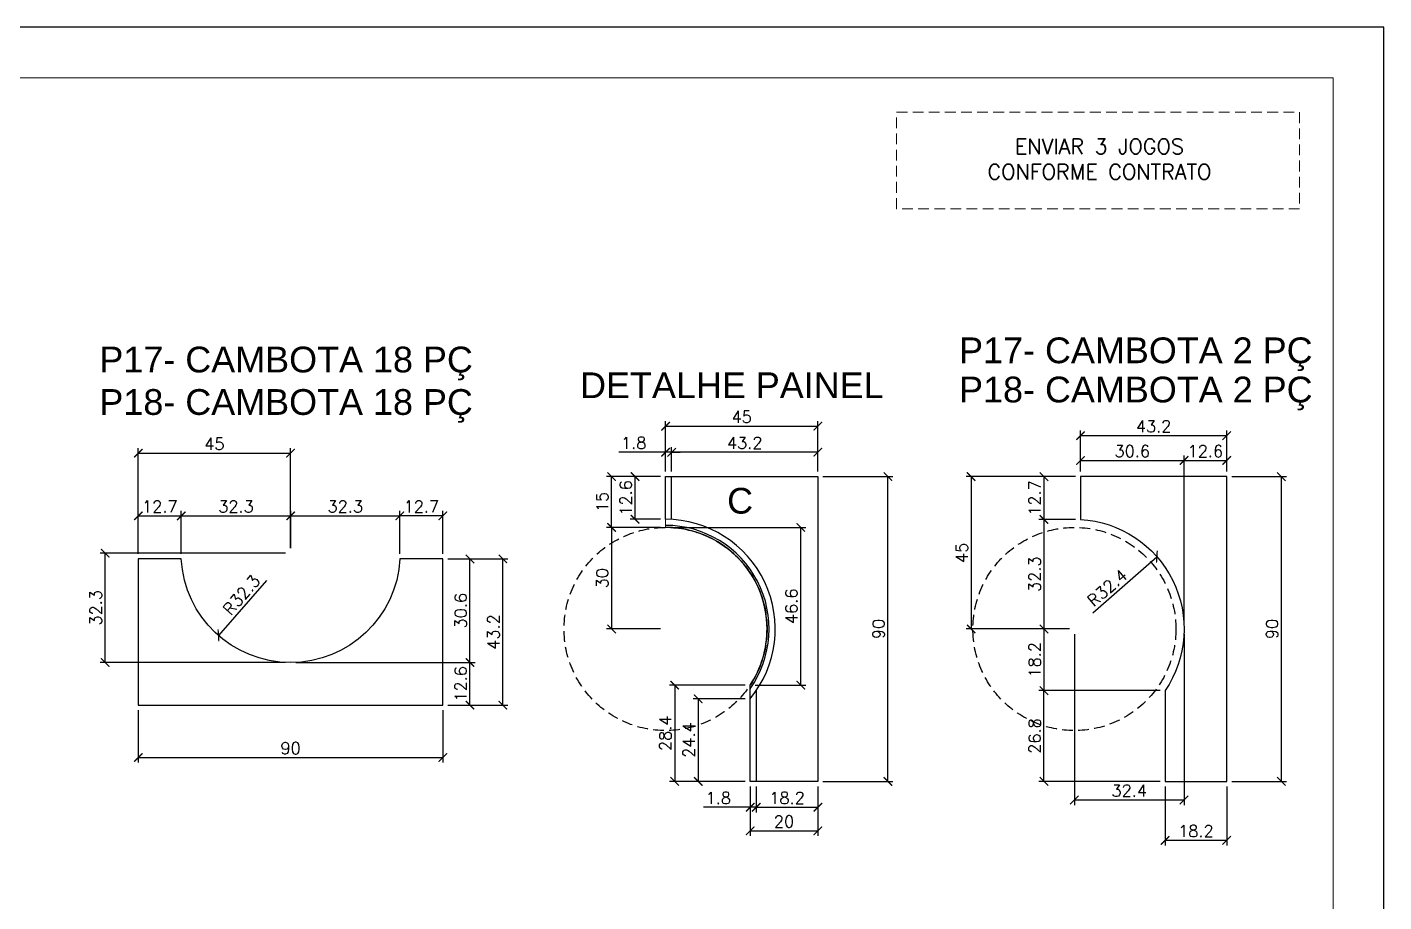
# Model space of a CAD drawing. Extents: x -23436 to 4767, y -4131 to 9755.
# Drawn here: x -16823 to -16021, y -1134 to -618 of the extents above; entities that cross this region are included whole.
import ezdxf
from ezdxf.enums import TextEntityAlignment as Align

# ---------------------------------------------------------------- set-up
doc = ezdxf.new("R2010")
doc.units = 0
doc.header["$PDMODE"] = 2
doc.header["$PDSIZE"] = 10
doc.linetypes.add('DASHED2', pattern=[9.525, 6.35, -3.175])
doc.linetypes.add('HIDDEN', pattern=[9.525, 6.35, -3.175])
doc.layers.get('0').update_dxf_attribs({"lineweight": 13})
doc.layers.get('Defpoints').update_dxf_attribs({"lineweight": 13})
for name, color, linetype in [('CHAPA', 1, 'Continuous'), ('MB Logo', 254, 'Continuous'), ('Painéis', 30, 'Continuous'), ('TEXTO_GERAL', 7, 'Continuous')]:
    doc.layers.add(name, color=color, linetype=linetype)
doc.layers.add('cotas', color=4, linetype='Continuous', lineweight=13)
doc.layers.add('FOLHA MB', color=7, linetype='Continuous', lineweight=13)
doc.layers.add('Laje_Perimetro', color=7, linetype='Continuous', plot=False)
doc.styles.add('ROMANS', font='romans.shx')
doc.styles.add('SANSSERIF', font='sas_____.pfb')
doc.dimstyles.new('COTA SECAO', dxfattribs={"dimtxt": 7, "dimasz": 5, "dimexe": 3, "dimexo": 3, "dimgap": 2, "dimtad": 3, "dimdec": 1, "dimlfac": 0.5, "dimzin": 12, "dimdsep": 46, "dimtxsty": 'ROMANS', "dimblk": 'ARCHTICK', "dimcen": 0, "dimclrd": 4, "dimclre": 4, "dimclrt": 1, "dimadec": 1, "dimazin": 3, "dimtfac": 1, "dimtdec": 1, "dimtmove": 0, "dimatfit": 3, "dimldrblk": 'OBLIQUE', "dimfxl": 0, "dimtolj": 1, "dimtzin": 12, "dimarcsym": 0})

# ---------------------------------------------------------------- blocks, each defined once
blk = doc.blocks.new('A$C169d8357')
at = {"layer": 'FOLHA MB', "color": 1}
for points in [[(0, 1199.94), (0, 149.94), (1485.02, 149.94), (1485.02, 1199.94)], [(70, 1169.94), (70, 179.94), (1455.02, 179.94), (1455.02, 1169.94)]]:
    blk.add_lwpolyline(points, close=True, dxfattribs=at)
blk = doc.blocks.new('_ArchTick')
at = {"color": 0, "linetype": 'ByBlock', "const_width": 0.15}
blk.add_lwpolyline([(-0.5, -0.5), (0.5, 0.5)], dxfattribs=at)
blk = doc.blocks.new('*D841')
at = {"color": 4, "lineweight": -2, "transparency": 16777216}
for p, q in [((-16574.54, -931.82), (-16539.06, -931.82)), ((-16542.06, -1018.22), (-16542.06, -931.82)), ((-16574.54, -1018.22), (-16539.06, -1018.22))]:
    blk.add_line(p, q, dxfattribs=at)
at = {"layer": 'Defpoints', "color": 0, "transparency": 16777216}
for p in [(-16577.54, -931.82), (-16542.06, -931.82), (-16577.54, -1018.22)]:
    blk.add_point(p, dxfattribs=at)
at = {"color": 4, "lineweight": -2, "transparency": 16777216, "xscale": 5, "yscale": 5, "zscale": 5}
for p, rotation in [((-16542.06, -931.82), 90), ((-16542.06, -1018.22), 270)]:
    blk.add_blockref('_ArchTick', p, dxfattribs=dict(at, rotation=rotation))
at = {"color": 1, "transparency": 16777216, "insert": (-16547.56, -975.02), "char_height": 7, "attachment_point": 5, "rotation": 90, "style": 'ROMANS'}
blk.add_mtext('\\A1;43.2', dxfattribs=at)
blk = doc.blocks.new('_OBLIQUE')
at = {"color": 0, "linetype": 'ByBlock', "lineweight": -2}
for p, q in [((0, 0), (-1, 0)), ((-0.5, -0.5), (0.5, 0.5))]:
    blk.add_line(p, q, dxfattribs=at)
blk = doc.blocks.new('*D842')
at = {"color": 4, "lineweight": -2, "transparency": 16777216}
for p, q in [((-16574.54, -931.82), (-16558.51, -931.82)), ((-16561.51, -993.02), (-16561.51, -931.82)), ((-16664.47, -993.02), (-16558.51, -993.02))]:
    blk.add_line(p, q, dxfattribs=at)
at = {"layer": 'Defpoints', "color": 0, "transparency": 16777216}
for p in [(-16577.54, -931.82), (-16561.51, -931.82), (-16667.47, -993.02)]:
    blk.add_point(p, dxfattribs=at)
at = {"color": 4, "lineweight": -2, "transparency": 16777216, "xscale": 5, "yscale": 5, "zscale": 5}
for p, rotation in [((-16561.51, -931.82), 90), ((-16561.51, -993.02), 270)]:
    blk.add_blockref('_ArchTick', p, dxfattribs=dict(at, rotation=rotation))
at = {"color": 1, "transparency": 16777216, "insert": (-16567.01, -962.42), "char_height": 7, "attachment_point": 5, "rotation": 90, "style": 'ROMANS'}
blk.add_mtext('\\A1;30.6', dxfattribs=at)
blk = doc.blocks.new('*D843')
at = {"color": 4, "lineweight": -2, "transparency": 16777216}
for p, q in [((-16574.54, -993.02), (-16558.51, -993.02)), ((-16561.51, -1018.22), (-16561.51, -993.02)), ((-16574.54, -1018.22), (-16558.51, -1018.22))]:
    blk.add_line(p, q, dxfattribs=at)
at = {"layer": 'Defpoints', "color": 0, "transparency": 16777216}
for p in [(-16577.54, -993.02), (-16561.51, -993.02), (-16577.54, -1018.22)]:
    blk.add_point(p, dxfattribs=at)
at = {"color": 4, "lineweight": -2, "transparency": 16777216, "xscale": 5, "yscale": 5, "zscale": 5}
for p, rotation in [((-16561.51, -993.02), 90), ((-16561.51, -1018.22), 270)]:
    blk.add_blockref('_ArchTick', p, dxfattribs=dict(at, rotation=rotation))
at = {"color": 1, "transparency": 16777216, "insert": (-16567.01, -1005.62), "char_height": 7, "attachment_point": 5, "rotation": 90, "style": 'ROMANS'}
blk.add_mtext('\\A1;12.6', dxfattribs=at)
blk = doc.blocks.new('*D844')
at = {"color": 4, "lineweight": -2, "transparency": 16777216}
for p, q in [((-16670.47, -928.38), (-16780.15, -928.38)), ((-16777.15, -993.02), (-16777.15, -928.38)), ((-16670.47, -993.02), (-16780.15, -993.02))]:
    blk.add_line(p, q, dxfattribs=at)
at = {"layer": 'Defpoints', "color": 0, "transparency": 16777216}
for p in [(-16777.15, -928.38), (-16667.47, -928.38), (-16667.47, -993.02)]:
    blk.add_point(p, dxfattribs=at)
at = {"color": 4, "lineweight": -2, "transparency": 16777216, "xscale": 5, "yscale": 5, "zscale": 5}
for p, rotation in [((-16777.15, -928.38), 90), ((-16777.15, -993.02), 270)]:
    blk.add_blockref('_ArchTick', p, dxfattribs=dict(at, rotation=rotation))
at = {"color": 1, "transparency": 16777216, "insert": (-16782.65, -960.7), "char_height": 7, "attachment_point": 5, "rotation": 90, "style": 'ROMANS'}
blk.add_mtext('\\A1;32.3', dxfattribs=at)
blk = doc.blocks.new('*D845')
at = {"color": 4, "lineweight": -2, "transparency": 16777216}
for p, q in [((-16757.54, -928.82), (-16757.54, -903.38)), ((-16732.15, -928.82), (-16732.15, -903.38)), ((-16757.54, -906.38), (-16732.15, -906.38))]:
    blk.add_line(p, q, dxfattribs=at)
at = {"layer": 'Defpoints', "color": 0, "transparency": 16777216}
for p in [(-16732.15, -906.38), (-16757.54, -931.82), (-16732.15, -931.82)]:
    blk.add_point(p, dxfattribs=at)
at = {"color": 4, "lineweight": -2, "transparency": 16777216, "xscale": 5, "yscale": 5, "zscale": 5, "rotation": 180}
blk.add_blockref('_ArchTick', (-16757.54, -906.38), dxfattribs=at)
at = {"color": 4, "lineweight": -2, "transparency": 16777216, "xscale": 5, "yscale": 5, "zscale": 5}
blk.add_blockref('_ArchTick', (-16732.15, -906.38), dxfattribs=at)
at = {"color": 1, "transparency": 16777216, "insert": (-16744.84, -900.88), "char_height": 7, "attachment_point": 5, "style": 'ROMANS'}
blk.add_mtext('\\A1;12.7', dxfattribs=at)
blk = doc.blocks.new('*D846')
at = {"color": 4, "lineweight": -2, "transparency": 16777216}
for p, q in [((-16602.93, -928.82), (-16602.93, -903.38)), ((-16577.54, -928.82), (-16577.54, -903.38)), ((-16577.54, -906.38), (-16602.93, -906.38))]:
    blk.add_line(p, q, dxfattribs=at)
at = {"layer": 'Defpoints', "color": 0, "transparency": 16777216}
for p in [(-16602.93, -906.38), (-16602.93, -931.82), (-16577.54, -931.82)]:
    blk.add_point(p, dxfattribs=at)
at = {"color": 4, "lineweight": -2, "transparency": 16777216, "xscale": 5, "yscale": 5, "zscale": 5, "rotation": 180}
blk.add_blockref('_ArchTick', (-16602.93, -906.38), dxfattribs=at)
at = {"color": 4, "lineweight": -2, "transparency": 16777216, "xscale": 5, "yscale": 5, "zscale": 5}
blk.add_blockref('_ArchTick', (-16577.54, -906.38), dxfattribs=at)
at = {"color": 1, "transparency": 16777216, "insert": (-16590.23, -900.88), "char_height": 7, "attachment_point": 5, "style": 'ROMANS'}
blk.add_mtext('\\A1;12.7', dxfattribs=at)
blk = doc.blocks.new('*D847')
at = {"color": 4, "lineweight": -2, "transparency": 16777216}
for p, q in [((-16732.15, -928.82), (-16732.15, -903.38)), ((-16667.47, -925.38), (-16667.47, -903.38)), ((-16732.15, -906.38), (-16667.47, -906.38))]:
    blk.add_line(p, q, dxfattribs=at)
at = {"layer": 'Defpoints', "color": 0, "transparency": 16777216}
for p in [(-16667.47, -906.38), (-16667.47, -928.38), (-16732.15, -931.82)]:
    blk.add_point(p, dxfattribs=at)
at = {"color": 4, "lineweight": -2, "transparency": 16777216, "xscale": 5, "yscale": 5, "zscale": 5, "rotation": 180}
blk.add_blockref('_ArchTick', (-16732.15, -906.38), dxfattribs=at)
at = {"color": 4, "lineweight": -2, "transparency": 16777216, "xscale": 5, "yscale": 5, "zscale": 5}
blk.add_blockref('_ArchTick', (-16667.47, -906.38), dxfattribs=at)
at = {"color": 1, "transparency": 16777216, "insert": (-16699.81, -900.88), "char_height": 7, "attachment_point": 5, "style": 'ROMANS'}
blk.add_mtext('\\A1;32.3', dxfattribs=at)
blk = doc.blocks.new('*D848')
at = {"color": 4, "lineweight": -2, "transparency": 16777216}
for p, q in [((-16667.47, -925.38), (-16667.47, -903.38)), ((-16602.93, -928.82), (-16602.93, -903.38)), ((-16667.47, -906.38), (-16602.93, -906.38))]:
    blk.add_line(p, q, dxfattribs=at)
at = {"layer": 'Defpoints', "color": 0, "transparency": 16777216}
for p in [(-16602.93, -906.38), (-16667.47, -928.38), (-16602.93, -931.82)]:
    blk.add_point(p, dxfattribs=at)
at = {"color": 4, "lineweight": -2, "transparency": 16777216, "xscale": 5, "yscale": 5, "zscale": 5, "rotation": 180}
blk.add_blockref('_ArchTick', (-16667.47, -906.38), dxfattribs=at)
at = {"color": 4, "lineweight": -2, "transparency": 16777216, "xscale": 5, "yscale": 5, "zscale": 5}
blk.add_blockref('_ArchTick', (-16602.93, -906.38), dxfattribs=at)
at = {"color": 1, "transparency": 16777216, "insert": (-16635.2, -900.88), "char_height": 7, "attachment_point": 5, "style": 'ROMANS'}
blk.add_mtext('\\A1;32.3', dxfattribs=at)
blk = doc.blocks.new('*D849')
at = {"color": 4, "lineweight": -2, "transparency": 16777216}
for p, q in [((-16757.54, -928.82), (-16757.54, -866.35)), ((-16757.54, -869.35), (-16667.6, -869.35)), ((-16667.6, -925.38), (-16667.6, -866.35))]:
    blk.add_line(p, q, dxfattribs=at)
at = {"layer": 'Defpoints', "color": 0, "transparency": 16777216}
for p in [(-16667.6, -869.35), (-16667.6, -928.38), (-16757.54, -931.82)]:
    blk.add_point(p, dxfattribs=at)
at = {"color": 4, "lineweight": -2, "transparency": 16777216, "xscale": 5, "yscale": 5, "zscale": 5, "rotation": 180}
blk.add_blockref('_ArchTick', (-16757.54, -869.35), dxfattribs=at)
at = {"color": 4, "lineweight": -2, "transparency": 16777216, "xscale": 5, "yscale": 5, "zscale": 5}
blk.add_blockref('_ArchTick', (-16667.6, -869.35), dxfattribs=at)
at = {"color": 1, "transparency": 16777216, "insert": (-16712.57, -863.85), "char_height": 7, "attachment_point": 5, "style": 'ROMANS'}
blk.add_mtext('\\A1;45', dxfattribs=at)
blk = doc.blocks.new('*D850')
at = {"color": 4, "lineweight": -2, "transparency": 16777216}
blk.add_line((-16681.85, -944.66), (-16710.17, -977.02), dxfattribs=at)
at = {"layer": 'Defpoints', "color": 0, "transparency": 16777216}
for p in [(-16667.6, -928.38), (-16710.17, -977.02)]:
    blk.add_point(p, dxfattribs=at)
at = {"color": 4, "lineweight": -2, "transparency": 16777216, "xscale": 5, "yscale": 5, "zscale": 5, "rotation": 228.8049385369451}
blk.add_blockref('_ArchTick', (-16710.17, -977.02), dxfattribs=at)
at = {"color": 1, "transparency": 16777216, "insert": (-16696.53, -953.08), "char_height": 7, "attachment_point": 5, "rotation": 48.80494, "style": 'ROMANS'}
blk.add_mtext('\\A1;R32.3', dxfattribs=at)
blk = doc.blocks.new('*D920')
at = {"color": 4, "lineweight": -2, "transparency": 16777216}
for p, q in [((-16395.91, -1066.21), (-16395.91, -1095.43)), ((-16355.91, -1066.21), (-16355.91, -1095.43)), ((-16395.91, -1092.43), (-16355.91, -1092.43))]:
    blk.add_line(p, q, dxfattribs=at)
at = {"layer": 'Defpoints', "color": 0, "transparency": 16777216}
for p in [(-16395.91, -1063.21), (-16355.91, -1063.21), (-16355.91, -1092.43)]:
    blk.add_point(p, dxfattribs=at)
at = {"color": 4, "lineweight": -2, "transparency": 16777216, "xscale": 5, "yscale": 5, "zscale": 5, "rotation": 180}
blk.add_blockref('_ArchTick', (-16395.91, -1092.43), dxfattribs=at)
at = {"color": 4, "lineweight": -2, "transparency": 16777216, "xscale": 5, "yscale": 5, "zscale": 5}
blk.add_blockref('_ArchTick', (-16355.91, -1092.43), dxfattribs=at)
at = {"color": 1, "transparency": 16777216, "insert": (-16375.91, -1086.93), "char_height": 7, "attachment_point": 5, "style": 'ROMANS'}
blk.add_mtext('\\A1;20', dxfattribs=at)
blk = doc.blocks.new('*D921')
at = {"color": 4, "lineweight": -2, "transparency": 16777216}
for p, q in [((-16448.91, -883.21), (-16466.93, -883.21)), ((-16463.93, -908.41), (-16463.93, -883.21)), ((-16448.91, -908.41), (-16466.93, -908.41))]:
    blk.add_line(p, q, dxfattribs=at)
at = {"layer": 'Defpoints', "color": 0, "transparency": 16777216}
for p in [(-16463.93, -883.21), (-16445.91, -883.21), (-16445.91, -908.41)]:
    blk.add_point(p, dxfattribs=at)
at = {"color": 4, "lineweight": -2, "transparency": 16777216, "xscale": 5, "yscale": 5, "zscale": 5}
for p, rotation in [((-16463.93, -883.21), 90), ((-16463.93, -908.41), 270)]:
    blk.add_blockref('_ArchTick', p, dxfattribs=dict(at, rotation=rotation))
at = {"color": 1, "transparency": 16777216, "insert": (-16469.43, -895.81), "char_height": 7, "attachment_point": 5, "rotation": 90, "style": 'ROMANS'}
blk.add_mtext('\\A1;12.6', dxfattribs=at)
blk = doc.blocks.new('*D922')
at = {"color": 4, "lineweight": -2, "transparency": 16777216}
for p, q in [((-16448.91, -883.21), (-16480.82, -883.21)), ((-16477.82, -913.21), (-16477.82, -883.21)), ((-16448.91, -913.21), (-16480.82, -913.21))]:
    blk.add_line(p, q, dxfattribs=at)
at = {"layer": 'Defpoints', "color": 0, "transparency": 16777216}
for p in [(-16477.82, -883.21), (-16445.91, -883.21), (-16445.91, -913.21)]:
    blk.add_point(p, dxfattribs=at)
at = {"color": 4, "lineweight": -2, "transparency": 16777216, "xscale": 5, "yscale": 5, "zscale": 5}
for p, rotation in [((-16477.82, -883.21), 90), ((-16477.82, -913.21), 270)]:
    blk.add_blockref('_ArchTick', p, dxfattribs=dict(at, rotation=rotation))
at = {"color": 1, "transparency": 16777216, "insert": (-16483.32, -898.21), "char_height": 7, "attachment_point": 5, "rotation": 90, "style": 'ROMANS'}
blk.add_mtext('\\A1;15', dxfattribs=at)
blk = doc.blocks.new('*D923')
at = {"color": 4, "lineweight": -2, "transparency": 16777216}
for p, q in [((-16445.91, -880.21), (-16445.91, -865.82)), ((-16442.31, -880.21), (-16442.31, -865.82)), ((-16445.91, -868.82), (-16473.58, -868.82)), ((-16442.31, -868.82), (-16445.91, -868.82)), ((-16442.31, -868.82), (-16437.31, -868.82))]:
    blk.add_line(p, q, dxfattribs=at)
at = {"layer": 'Defpoints', "color": 0, "transparency": 16777216}
for p in [(-16442.31, -868.82), (-16445.91, -883.21), (-16442.31, -883.21)]:
    blk.add_point(p, dxfattribs=at)
at = {"color": 4, "lineweight": -2, "transparency": 16777216, "xscale": 5, "yscale": 5, "zscale": 5}
blk.add_blockref('_ArchTick', (-16445.91, -868.82), dxfattribs=at)
at = {"color": 4, "lineweight": -2, "transparency": 16777216, "xscale": 5, "yscale": 5, "zscale": 5, "rotation": 180}
blk.add_blockref('_ArchTick', (-16442.31, -868.82), dxfattribs=at)
at = {"color": 1, "transparency": 16777216, "insert": (-16464.74, -863.32), "char_height": 7, "attachment_point": 5, "style": 'ROMANS'}
blk.add_mtext('\\A1;1.8', dxfattribs=at)
blk = doc.blocks.new('*D924')
at = {"color": 4, "lineweight": -2, "transparency": 16777216}
for p, q in [((-16442.31, -880.21), (-16442.31, -865.82)), ((-16355.91, -880.21), (-16355.91, -865.82)), ((-16355.91, -868.82), (-16442.31, -868.82))]:
    blk.add_line(p, q, dxfattribs=at)
at = {"layer": 'Defpoints', "color": 0, "transparency": 16777216}
for p in [(-16442.31, -868.82), (-16442.31, -883.21), (-16355.91, -883.21)]:
    blk.add_point(p, dxfattribs=at)
at = {"color": 4, "lineweight": -2, "transparency": 16777216, "xscale": 5, "yscale": 5, "zscale": 5, "rotation": 180}
blk.add_blockref('_ArchTick', (-16442.31, -868.82), dxfattribs=at)
at = {"color": 4, "lineweight": -2, "transparency": 16777216, "xscale": 5, "yscale": 5, "zscale": 5}
blk.add_blockref('_ArchTick', (-16355.91, -868.82), dxfattribs=at)
at = {"color": 1, "transparency": 16777216, "insert": (-16399.11, -863.32), "char_height": 7, "attachment_point": 5, "style": 'ROMANS'}
blk.add_mtext('\\A1;43.2', dxfattribs=at)
blk = doc.blocks.new('*D925')
at = {"color": 4, "lineweight": -2, "transparency": 16777216}
for p, q in [((-16352.91, -883.21), (-16311.49, -883.21)), ((-16314.49, -1063.21), (-16314.49, -883.21)), ((-16352.91, -1063.21), (-16311.49, -1063.21))]:
    blk.add_line(p, q, dxfattribs=at)
at = {"layer": 'Defpoints', "color": 0, "transparency": 16777216}
for p in [(-16355.91, -883.21), (-16314.49, -883.21), (-16355.91, -1063.21)]:
    blk.add_point(p, dxfattribs=at)
at = {"color": 4, "lineweight": -2, "transparency": 16777216, "xscale": 5, "yscale": 5, "zscale": 5}
for p, rotation in [((-16314.49, -883.21), 90), ((-16314.49, -1063.21), 270)]:
    blk.add_blockref('_ArchTick', p, dxfattribs=dict(at, rotation=rotation))
at = {"color": 1, "transparency": 16777216, "insert": (-16319.99, -973.21), "char_height": 7, "attachment_point": 5, "rotation": 90, "style": 'ROMANS'}
blk.add_mtext('\\A1;90', dxfattribs=at)
blk = doc.blocks.new('*D926')
at = {"color": 4, "lineweight": -2, "transparency": 16777216}
for p, q in [((-16398.91, -1006.38), (-16443.51, -1006.38)), ((-16440.51, -1006.38), (-16440.51, -1063.21)), ((-16398.91, -1063.21), (-16443.51, -1063.21))]:
    blk.add_line(p, q, dxfattribs=at)
at = {"layer": 'Defpoints', "color": 0, "transparency": 16777216}
for p in [(-16395.91, -1006.38), (-16440.51, -1063.21), (-16395.91, -1063.21)]:
    blk.add_point(p, dxfattribs=at)
at = {"color": 4, "lineweight": -2, "transparency": 16777216, "xscale": 5, "yscale": 5, "zscale": 5}
for p, rotation in [((-16440.51, -1006.38), 90), ((-16440.51, -1063.21), 270)]:
    blk.add_blockref('_ArchTick', p, dxfattribs=dict(at, rotation=rotation))
at = {"color": 1, "transparency": 16777216, "insert": (-16446.01, -1034.8), "char_height": 7, "attachment_point": 5, "rotation": 90, "style": 'ROMANS'}
blk.add_mtext('\\A1;28.4', dxfattribs=at)
blk = doc.blocks.new('*D927')
at = {"color": 4, "lineweight": -2, "transparency": 16777216}
for p, q in [((-16398.91, -1014.43), (-16429.62, -1014.43)), ((-16426.62, -1014.43), (-16426.62, -1063.21)), ((-16398.91, -1063.21), (-16429.62, -1063.21))]:
    blk.add_line(p, q, dxfattribs=at)
at = {"layer": 'Defpoints', "color": 0, "transparency": 16777216}
for p in [(-16395.91, -1014.43), (-16426.62, -1063.21), (-16395.91, -1063.21)]:
    blk.add_point(p, dxfattribs=at)
at = {"color": 4, "lineweight": -2, "transparency": 16777216, "xscale": 5, "yscale": 5, "zscale": 5}
for p, rotation in [((-16426.62, -1014.43), 90), ((-16426.62, -1063.21), 270)]:
    blk.add_blockref('_ArchTick', p, dxfattribs=dict(at, rotation=rotation))
at = {"color": 1, "transparency": 16777216, "insert": (-16432.12, -1038.82), "char_height": 7, "attachment_point": 5, "rotation": 90, "style": 'ROMANS'}
blk.add_mtext('\\A1;24.4', dxfattribs=at)
blk = doc.blocks.new('*D928')
at = {"color": 4, "lineweight": -2, "transparency": 16777216}
for p, q in [((-16448.91, -913.21), (-16480.82, -913.21)), ((-16477.82, -913.21), (-16477.82, -973.21)), ((-16448.91, -973.21), (-16480.82, -973.21))]:
    blk.add_line(p, q, dxfattribs=at)
at = {"layer": 'Defpoints', "color": 0, "transparency": 16777216}
for p in [(-16445.91, -913.21), (-16477.82, -973.21), (-16445.91, -973.21)]:
    blk.add_point(p, dxfattribs=at)
at = {"color": 4, "lineweight": -2, "transparency": 16777216, "xscale": 5, "yscale": 5, "zscale": 5}
for p, rotation in [((-16477.82, -913.21), 90), ((-16477.82, -973.21), 270)]:
    blk.add_blockref('_ArchTick', p, dxfattribs=dict(at, rotation=rotation))
at = {"color": 1, "transparency": 16777216, "insert": (-16483.32, -943.21), "char_height": 7, "attachment_point": 5, "rotation": 90, "style": 'ROMANS'}
blk.add_mtext('\\A1;30', dxfattribs=at)
blk = doc.blocks.new('*D929')
at = {"color": 4, "lineweight": -2, "transparency": 16777216}
for p, q in [((-16111.26, -883.21), (-16078.95, -883.21)), ((-16081.95, -1063.21), (-16081.95, -883.21)), ((-16111.26, -1063.21), (-16078.95, -1063.21))]:
    blk.add_line(p, q, dxfattribs=at)
at = {"layer": 'Defpoints', "color": 0, "transparency": 16777216}
for p in [(-16114.26, -883.21), (-16081.95, -883.21), (-16114.26, -1063.21)]:
    blk.add_point(p, dxfattribs=at)
at = {"color": 4, "lineweight": -2, "transparency": 16777216, "xscale": 5, "yscale": 5, "zscale": 5}
for p, rotation in [((-16081.95, -883.21), 90), ((-16081.95, -1063.21), 270)]:
    blk.add_blockref('_ArchTick', p, dxfattribs=dict(at, rotation=rotation))
at = {"color": 1, "transparency": 16777216, "insert": (-16087.45, -973.21), "char_height": 7, "attachment_point": 5, "rotation": 90, "style": 'ROMANS'}
blk.add_mtext('\\A1;90', dxfattribs=at)
blk = doc.blocks.new('*D930')
at = {"color": 4, "lineweight": -2, "transparency": 16777216}
for p, q in [((-16200.66, -880.21), (-16200.66, -856.01)), ((-16114.26, -880.21), (-16114.26, -856.01)), ((-16200.66, -859.01), (-16114.26, -859.01))]:
    blk.add_line(p, q, dxfattribs=at)
at = {"layer": 'Defpoints', "color": 0, "transparency": 16777216}
for p in [(-16114.26, -859.01), (-16200.66, -883.21), (-16114.26, -883.21)]:
    blk.add_point(p, dxfattribs=at)
at = {"color": 4, "lineweight": -2, "transparency": 16777216, "xscale": 5, "yscale": 5, "zscale": 5, "rotation": 180}
blk.add_blockref('_ArchTick', (-16200.66, -859.01), dxfattribs=at)
at = {"color": 4, "lineweight": -2, "transparency": 16777216, "xscale": 5, "yscale": 5, "zscale": 5}
blk.add_blockref('_ArchTick', (-16114.26, -859.01), dxfattribs=at)
at = {"color": 1, "transparency": 16777216, "insert": (-16157.46, -853.51), "char_height": 7, "attachment_point": 5, "style": 'ROMANS'}
blk.add_mtext('\\A1;43.2', dxfattribs=at)
blk = doc.blocks.new('*D931')
at = {"color": 4, "lineweight": -2, "transparency": 16777216}
for p, q in [((-16139.46, -970.21), (-16139.46, -870.65)), ((-16139.46, -873.65), (-16114.26, -873.65)), ((-16114.26, -880.21), (-16114.26, -870.65))]:
    blk.add_line(p, q, dxfattribs=at)
at = {"layer": 'Defpoints', "color": 0, "transparency": 16777216}
for p in [(-16114.26, -873.65), (-16114.26, -883.21), (-16139.46, -973.21)]:
    blk.add_point(p, dxfattribs=at)
at = {"color": 4, "lineweight": -2, "transparency": 16777216, "xscale": 5, "yscale": 5, "zscale": 5, "rotation": 180}
blk.add_blockref('_ArchTick', (-16139.46, -873.65), dxfattribs=at)
at = {"color": 4, "lineweight": -2, "transparency": 16777216, "xscale": 5, "yscale": 5, "zscale": 5}
blk.add_blockref('_ArchTick', (-16114.26, -873.65), dxfattribs=at)
at = {"color": 1, "transparency": 16777216, "insert": (-16126.86, -868.15), "char_height": 7, "attachment_point": 5, "style": 'ROMANS'}
blk.add_mtext('\\A1;12.6', dxfattribs=at)
blk = doc.blocks.new('*D932')
at = {"color": 4, "lineweight": -2, "transparency": 16777216}
for p, q in [((-16200.66, -880.21), (-16200.66, -870.65)), ((-16200.66, -873.65), (-16139.46, -873.65)), ((-16139.46, -970.21), (-16139.46, -870.65))]:
    blk.add_line(p, q, dxfattribs=at)
at = {"layer": 'Defpoints', "color": 0, "transparency": 16777216}
for p in [(-16139.46, -873.65), (-16200.66, -883.21), (-16139.46, -973.21)]:
    blk.add_point(p, dxfattribs=at)
at = {"color": 4, "lineweight": -2, "transparency": 16777216, "xscale": 5, "yscale": 5, "zscale": 5, "rotation": 180}
blk.add_blockref('_ArchTick', (-16200.66, -873.65), dxfattribs=at)
at = {"color": 4, "lineweight": -2, "transparency": 16777216, "xscale": 5, "yscale": 5, "zscale": 5}
blk.add_blockref('_ArchTick', (-16139.46, -873.65), dxfattribs=at)
at = {"color": 1, "transparency": 16777216, "insert": (-16170.06, -868.15), "char_height": 7, "attachment_point": 5, "style": 'ROMANS'}
blk.add_mtext('\\A1;30.6', dxfattribs=at)
blk = doc.blocks.new('*D933')
at = {"color": 4, "lineweight": -2, "transparency": 16777216}
blk.add_line((-16193.39, -963.69), (-16155.53, -930.5), dxfattribs=at)
at = {"layer": 'Defpoints', "color": 0, "transparency": 16777216}
for p in [(-16155.53, -930.5), (-16204.26, -973.21)]:
    blk.add_point(p, dxfattribs=at)
at = {"color": 4, "lineweight": -2, "transparency": 16777216, "xscale": 5, "yscale": 5, "zscale": 5, "rotation": 41.23498166195015}
blk.add_blockref('_ArchTick', (-16155.53, -930.5), dxfattribs=at)
at = {"color": 1, "transparency": 16777216, "insert": (-16184.86, -948.9), "char_height": 7, "attachment_point": 5, "rotation": 41.23498, "style": 'ROMANS'}
blk.add_mtext('\\A1;R32.4', dxfattribs=at)
blk = doc.blocks.new('*D934')
at = {"color": 4, "lineweight": -2, "transparency": 16777216}
for p, q in [((-16204.26, -976.21), (-16204.26, -1077.21)), ((-16139.46, -976.19), (-16139.46, -1077.21)), ((-16204.26, -1074.21), (-16139.46, -1074.21))]:
    blk.add_line(p, q, dxfattribs=at)
at = {"layer": 'Defpoints', "color": 0, "transparency": 16777216}
for p in [(-16204.26, -973.21), (-16139.46, -973.19), (-16139.46, -1074.21)]:
    blk.add_point(p, dxfattribs=at)
at = {"color": 4, "lineweight": -2, "transparency": 16777216, "xscale": 5, "yscale": 5, "zscale": 5, "rotation": 180}
blk.add_blockref('_ArchTick', (-16204.26, -1074.21), dxfattribs=at)
at = {"color": 4, "lineweight": -2, "transparency": 16777216, "xscale": 5, "yscale": 5, "zscale": 5}
blk.add_blockref('_ArchTick', (-16139.46, -1074.21), dxfattribs=at)
at = {"color": 1, "transparency": 16777216, "insert": (-16171.86, -1068.71), "char_height": 7, "attachment_point": 5, "style": 'ROMANS'}
blk.add_mtext('\\A1;32.4', dxfattribs=at)
blk = doc.blocks.new('*D935')
at = {"color": 4, "lineweight": -2, "transparency": 16777216}
for p, q in [((-16150.66, -1066.21), (-16150.66, -1101.06)), ((-16114.26, -1066.21), (-16114.26, -1101.06)), ((-16114.26, -1098.06), (-16150.66, -1098.06))]:
    blk.add_line(p, q, dxfattribs=at)
at = {"layer": 'Defpoints', "color": 0, "transparency": 16777216}
for p in [(-16150.66, -1063.21), (-16114.26, -1063.21), (-16150.66, -1098.06)]:
    blk.add_point(p, dxfattribs=at)
at = {"color": 4, "lineweight": -2, "transparency": 16777216, "xscale": 5, "yscale": 5, "zscale": 5, "rotation": 180}
blk.add_blockref('_ArchTick', (-16150.66, -1098.06), dxfattribs=at)
at = {"color": 4, "lineweight": -2, "transparency": 16777216, "xscale": 5, "yscale": 5, "zscale": 5}
blk.add_blockref('_ArchTick', (-16114.26, -1098.06), dxfattribs=at)
at = {"color": 1, "transparency": 16777216, "insert": (-16132.46, -1092.56), "char_height": 7, "attachment_point": 5, "style": 'ROMANS'}
blk.add_mtext('\\A1;18.2', dxfattribs=at)
blk = doc.blocks.new('*D936')
at = {"color": 4, "lineweight": -2, "transparency": 16777216}
for p, q in [((-16203.66, -883.21), (-16225.26, -883.21)), ((-16222.26, -883.21), (-16222.26, -908.51)), ((-16203.66, -908.51), (-16225.26, -908.51))]:
    blk.add_line(p, q, dxfattribs=at)
at = {"layer": 'Defpoints', "color": 0, "transparency": 16777216}
for p in [(-16200.66, -883.21), (-16222.26, -908.51), (-16200.66, -908.51)]:
    blk.add_point(p, dxfattribs=at)
at = {"color": 4, "lineweight": -2, "transparency": 16777216, "xscale": 5, "yscale": 5, "zscale": 5}
for p, rotation in [((-16222.26, -883.21), 90), ((-16222.26, -908.51), 270)]:
    blk.add_blockref('_ArchTick', p, dxfattribs=dict(at, rotation=rotation))
at = {"color": 1, "transparency": 16777216, "insert": (-16227.76, -895.86), "char_height": 7, "attachment_point": 5, "rotation": 90, "style": 'ROMANS'}
blk.add_mtext('\\A1;12.7', dxfattribs=at)
blk = doc.blocks.new('*D937')
at = {"color": 4, "lineweight": -2, "transparency": 16777216}
for p, q in [((-16153.66, -1009.63), (-16225.26, -1009.63)), ((-16222.26, -1063.21), (-16222.26, -1009.63)), ((-16153.66, -1063.21), (-16225.26, -1063.21))]:
    blk.add_line(p, q, dxfattribs=at)
at = {"layer": 'Defpoints', "color": 0, "transparency": 16777216}
for p in [(-16222.26, -1009.63), (-16150.66, -1009.63), (-16150.66, -1063.21)]:
    blk.add_point(p, dxfattribs=at)
at = {"color": 4, "lineweight": -2, "transparency": 16777216, "xscale": 5, "yscale": 5, "zscale": 5}
for p, rotation in [((-16222.26, -1009.63), 90), ((-16222.26, -1063.21), 270)]:
    blk.add_blockref('_ArchTick', p, dxfattribs=dict(at, rotation=rotation))
at = {"color": 1, "transparency": 16777216, "insert": (-16227.76, -1036.42), "char_height": 7, "attachment_point": 5, "rotation": 90, "style": 'ROMANS'}
blk.add_mtext('\\A1;26.8', dxfattribs=at)
blk = doc.blocks.new('*D938')
at = {"color": 4, "lineweight": -2, "transparency": 16777216}
for p, q in [((-16203.66, -908.51), (-16225.26, -908.51)), ((-16222.26, -908.51), (-16222.26, -973.21)), ((-16207.26, -973.21), (-16225.26, -973.21))]:
    blk.add_line(p, q, dxfattribs=at)
at = {"layer": 'Defpoints', "color": 0, "transparency": 16777216}
for p in [(-16200.66, -908.51), (-16222.26, -973.21), (-16204.26, -973.21)]:
    blk.add_point(p, dxfattribs=at)
at = {"color": 4, "lineweight": -2, "transparency": 16777216, "xscale": 5, "yscale": 5, "zscale": 5}
for p, rotation in [((-16222.26, -908.51), 90), ((-16222.26, -973.21), 270)]:
    blk.add_blockref('_ArchTick', p, dxfattribs=dict(at, rotation=rotation))
at = {"color": 1, "transparency": 16777216, "insert": (-16227.76, -940.86), "char_height": 7, "attachment_point": 5, "rotation": 90, "style": 'ROMANS'}
blk.add_mtext('\\A1;32.3', dxfattribs=at)
blk = doc.blocks.new('*D939')
at = {"color": 4, "lineweight": -2, "transparency": 16777216}
for p, q in [((-16207.26, -973.21), (-16225.26, -973.21)), ((-16222.26, -973.21), (-16222.26, -1009.63)), ((-16153.66, -1009.63), (-16225.26, -1009.63))]:
    blk.add_line(p, q, dxfattribs=at)
at = {"layer": 'Defpoints', "color": 0, "transparency": 16777216}
for p in [(-16204.26, -973.21), (-16222.26, -1009.63), (-16150.66, -1009.63)]:
    blk.add_point(p, dxfattribs=at)
at = {"color": 4, "lineweight": -2, "transparency": 16777216, "xscale": 5, "yscale": 5, "zscale": 5}
for p, rotation in [((-16222.26, -973.21), 90), ((-16222.26, -1009.63), 270)]:
    blk.add_blockref('_ArchTick', p, dxfattribs=dict(at, rotation=rotation))
at = {"color": 1, "transparency": 16777216, "insert": (-16227.76, -991.42), "char_height": 7, "attachment_point": 5, "rotation": 90, "style": 'ROMANS'}
blk.add_mtext('\\A1;18.2', dxfattribs=at)
blk = doc.blocks.new('*D940')
at = {"color": 4, "lineweight": -2, "transparency": 16777216}
for p, q in [((-16203.66, -883.21), (-16268.29, -883.21)), ((-16265.29, -883.21), (-16265.29, -973.21)), ((-16207.26, -973.21), (-16268.29, -973.21))]:
    blk.add_line(p, q, dxfattribs=at)
at = {"layer": 'Defpoints', "color": 0, "transparency": 16777216}
for p in [(-16200.66, -883.21), (-16265.29, -973.21), (-16204.26, -973.21)]:
    blk.add_point(p, dxfattribs=at)
at = {"color": 4, "lineweight": -2, "transparency": 16777216, "xscale": 5, "yscale": 5, "zscale": 5}
for p, rotation in [((-16265.29, -883.21), 90), ((-16265.29, -973.21), 270)]:
    blk.add_blockref('_ArchTick', p, dxfattribs=dict(at, rotation=rotation))
at = {"color": 1, "transparency": 16777216, "insert": (-16270.79, -928.21), "char_height": 7, "attachment_point": 5, "rotation": 90, "style": 'ROMANS'}
blk.add_mtext('\\A1;45', dxfattribs=at)
blk = doc.blocks.new('*D871')
at = {"color": 4, "lineweight": -2, "transparency": 16777216}
for p, q in [((-16442.91, -913.21), (-16362.99, -913.21)), ((-16365.99, -1006.38), (-16365.99, -913.21)), ((-16392.91, -1006.38), (-16362.99, -1006.38))]:
    blk.add_line(p, q, dxfattribs=at)
at = {"layer": 'Defpoints', "color": 0, "transparency": 16777216}
for p in [(-16445.91, -913.21), (-16365.99, -913.21), (-16395.91, -1006.38)]:
    blk.add_point(p, dxfattribs=at)
at = {"color": 4, "lineweight": -2, "transparency": 16777216, "xscale": 5, "yscale": 5, "zscale": 5}
for p, rotation in [((-16365.99, -913.21), 90), ((-16365.99, -1006.38), 270)]:
    blk.add_blockref('_ArchTick', p, dxfattribs=dict(at, rotation=rotation))
at = {"color": 1, "transparency": 16777216, "insert": (-16371.49, -959.8), "char_height": 7, "attachment_point": 5, "rotation": 90, "style": 'ROMANS'}
blk.add_mtext('\\A1;46.6', dxfattribs=at)
blk = doc.blocks.new('*D907')
at = {"color": 4, "lineweight": -2, "transparency": 16777216}
for p, q in [((-16757.54, -1021.22), (-16757.54, -1052.12)), ((-16577.54, -1021.22), (-16577.54, -1052.12)), ((-16757.54, -1049.12), (-16577.54, -1049.12))]:
    blk.add_line(p, q, dxfattribs=at)
at = {"layer": 'Defpoints', "color": 0, "transparency": 16777216}
for p in [(-16757.54, -1018.22), (-16577.54, -1018.22), (-16577.54, -1049.12)]:
    blk.add_point(p, dxfattribs=at)
at = {"color": 4, "lineweight": -2, "transparency": 16777216, "xscale": 5, "yscale": 5, "zscale": 5, "rotation": 180}
blk.add_blockref('_ArchTick', (-16757.54, -1049.12), dxfattribs=at)
at = {"color": 4, "lineweight": -2, "transparency": 16777216, "xscale": 5, "yscale": 5, "zscale": 5}
blk.add_blockref('_ArchTick', (-16577.54, -1049.12), dxfattribs=at)
at = {"color": 1, "transparency": 16777216, "insert": (-16667.54, -1043.62), "char_height": 7, "attachment_point": 5, "style": 'ROMANS'}
blk.add_mtext('\\A1;90', dxfattribs=at)
blk = doc.blocks.new('*D854')
at = {"color": 4, "lineweight": -2, "transparency": 16777216}
for p, q in [((-16445.91, -880.21), (-16445.91, -850.45)), ((-16445.91, -853.45), (-16355.91, -853.45)), ((-16355.91, -880.21), (-16355.91, -850.45))]:
    blk.add_line(p, q, dxfattribs=at)
at = {"layer": 'Defpoints', "color": 0, "transparency": 16777216}
for p in [(-16355.91, -853.45), (-16445.91, -883.21), (-16355.91, -883.21)]:
    blk.add_point(p, dxfattribs=at)
at = {"color": 4, "lineweight": -2, "transparency": 16777216, "xscale": 5, "yscale": 5, "zscale": 5, "rotation": 180}
blk.add_blockref('_ArchTick', (-16445.91, -853.45), dxfattribs=at)
at = {"color": 4, "lineweight": -2, "transparency": 16777216, "xscale": 5, "yscale": 5, "zscale": 5}
blk.add_blockref('_ArchTick', (-16355.91, -853.45), dxfattribs=at)
at = {"color": 1, "transparency": 16777216, "insert": (-16400.91, -847.95), "char_height": 7, "attachment_point": 5, "style": 'ROMANS'}
blk.add_mtext('\\A1;45', dxfattribs=at)
blk = doc.blocks.new('*D855')
at = {"color": 4, "lineweight": -2, "transparency": 16777216}
for p, q in [((-16395.91, -1066.21), (-16395.91, -1081.52)), ((-16392.31, -1066.21), (-16392.31, -1081.52)), ((-16395.91, -1078.52), (-16423.58, -1078.52)), ((-16392.31, -1078.52), (-16395.91, -1078.52)), ((-16392.31, -1078.52), (-16387.31, -1078.52))]:
    blk.add_line(p, q, dxfattribs=at)
at = {"layer": 'Defpoints', "color": 0, "transparency": 16777216}
for p in [(-16395.91, -1063.21), (-16392.31, -1063.21), (-16395.91, -1078.52)]:
    blk.add_point(p, dxfattribs=at)
at = {"color": 4, "lineweight": -2, "transparency": 16777216, "xscale": 5, "yscale": 5, "zscale": 5}
blk.add_blockref('_ArchTick', (-16395.91, -1078.52), dxfattribs=at)
at = {"color": 4, "lineweight": -2, "transparency": 16777216, "xscale": 5, "yscale": 5, "zscale": 5, "rotation": 180}
blk.add_blockref('_ArchTick', (-16392.31, -1078.52), dxfattribs=at)
at = {"color": 1, "transparency": 16777216, "insert": (-16414.74, -1073.02), "char_height": 7, "attachment_point": 5, "style": 'ROMANS'}
blk.add_mtext('\\A1;1.8', dxfattribs=at)
blk = doc.blocks.new('*D856')
at = {"color": 4, "lineweight": -2, "transparency": 16777216}
for p, q in [((-16392.31, -1066.21), (-16392.31, -1081.52)), ((-16355.91, -1066.21), (-16355.91, -1081.52)), ((-16392.31, -1078.52), (-16355.91, -1078.52))]:
    blk.add_line(p, q, dxfattribs=at)
at = {"layer": 'Defpoints', "color": 0, "transparency": 16777216}
for p in [(-16392.31, -1063.21), (-16355.91, -1063.21), (-16355.91, -1078.52)]:
    blk.add_point(p, dxfattribs=at)
at = {"color": 4, "lineweight": -2, "transparency": 16777216, "xscale": 5, "yscale": 5, "zscale": 5, "rotation": 180}
blk.add_blockref('_ArchTick', (-16392.31, -1078.52), dxfattribs=at)
at = {"color": 4, "lineweight": -2, "transparency": 16777216, "xscale": 5, "yscale": 5, "zscale": 5}
blk.add_blockref('_ArchTick', (-16355.91, -1078.52), dxfattribs=at)
at = {"color": 1, "transparency": 16777216, "insert": (-16374.11, -1073.02), "char_height": 7, "attachment_point": 5, "style": 'ROMANS'}
blk.add_mtext('\\A1;18.2', dxfattribs=at)

msp = doc.modelspace()

# ---------------------------------------------------------------- linework, layer by layer
at = {"layer": 'CHAPA', "color": 252, "linetype": 'HIDDEN'}
for centre in [(-16445.911, -973.213), (-16204.259, -973.213)]:
    msp.add_circle(centre, 60, dxfattribs=at)
at = {"layer": 'cotas'}
msp.add_line((-16445.911, -908.413), (-16445.908, -913.213), dxfattribs=at)
at = {"layer": 'cotas', "color": 1, "linetype": 'DASHED2'}
msp.add_lwpolyline([(-16071.152, -725.043), (-16309.348, -725.043), (-16309.348, -668.01), (-16071.152, -668.01)], close=True, dxfattribs=at)
at = {"layer": 'Laje_Perimetro'}
msp.add_lwpolyline([(-16021.356, -617.741), (-17506.377, -617.741), (-17506.377, -1667.741), (-16021.356, -1667.741)], close=True, dxfattribs=at)
at = {"layer": 'Painéis', "color": 32, "true_color": 0xcd6928}
for p, q in [((-16442.311, -908.513), (-16442.311, -883.213)), ((-16392.311, -1009.628), (-16392.311, -1063.213))]:
    msp.add_line(p, q, dxfattribs=at)
msp.add_lwpolyline([(-16445.911, -908.413), (-16445.911, -883.213), (-16355.911, -883.213), (-16355.911, -1063.213), (-16395.911, -1063.213), (-16395.911, -1006.379, 0.1474768), (-16385.911, -973.213, 0.4142136), (-16445.911, -913.213)], format="xyb", dxfattribs=at)
for points in [[(-16114.259, -883.213), (-16200.659, -883.213), (-16200.659, -908.513, -0.5832244), (-16150.659, -1009.628), (-16150.659, -1063.213), (-16114.259, -1063.213)], [(-16577.536, -931.817), (-16602.927, -931.817, -0.3990251), (-16667.536, -993.017, -0.3990251), (-16732.145, -931.817), (-16757.535, -931.817), (-16757.535, -1018.217), (-16577.536, -1018.217), (-16577.536, -1004.217)]]:
    msp.add_lwpolyline(points, format="xyb", close=True, dxfattribs=at)
at = {"layer": 'Painéis'}
for radius, start, end in [(64.8, 320.49823, 90), (61.2, 324.784951, 90), (60, 326.44269, 90), (60, 326.44269, 0)]:
    msp.add_arc((-16445.911, -973.213), radius, start, end, dxfattribs=at)

# ---------------------------------------------------------------- block references
at = {"layer": 'MB Logo'}
msp.add_blockref('A$C169d8357', (-17506.377, -1817.679), dxfattribs=at)

# ---------------------------------------------------------------- texts
at = {"layer": 'cotas', "color": 7, "insert": (-16189.462, -695.664), "char_height": 9, "width": 168.92715, "attachment_point": 5, "style": 'ROMANS'}
msp.add_mtext('\\A1;ENVIAR 3 JOGOS CONFORME CONTRATO', dxfattribs=at)
at = {"layer": 'TEXTO_GERAL', "color": 0, "linetype": 'Continuous', "style": 'SANSSERIF'}
for s, p in [('P17- CAMBOTA 2 PÇ ', (-16272.418, -808.62)), ('P17- CAMBOTA 18 PÇ', (-16780.55, -814.055)), ('DETALHE PAINEL', (-16496.427, -829.247)), ('P18- CAMBOTA 2 PÇ ', (-16272.418, -831.776)), ('P18- CAMBOTA 18 PÇ', (-16780.55, -839.145)), ('C', (-16409.53, -897.466))]:
    msp.add_text(s, height=15.207, dxfattribs=at).set_placement(p, align=Align.MIDDLE_LEFT)

# ---------------------------------------------------------------- dimensions: what is measured, and where the dimension line sits
for base, p1, p2, picture, middle in [((-16355.911, -853.451), (-16445.911, -883.213), (-16355.911, -883.213), '*D854', (-16400.911, -847.951)), ((-16114.259, -859.015), (-16200.659, -883.213), (-16114.259, -883.213), '*D930', (-16157.459, -853.515)), ((-16667.602, -869.348), (-16757.535, -931.817), (-16667.602, -928.383), '*D849', (-16712.569, -863.848)), ((-16442.311, -868.819), (-16355.911, -883.213), (-16442.311, -883.213), '*D924', (-16399.111, -863.319)), ((-16139.459, -873.65), (-16200.659, -883.213), (-16139.459, -973.213), '*D932', (-16170.059, -868.15)), ((-16732.145, -906.377), (-16757.535, -931.817), (-16732.145, -931.817), '*D845', (-16744.84, -900.877)), ((-16667.47, -906.377), (-16732.145, -931.817), (-16667.47, -928.383), '*D847', (-16699.808, -900.877)), ((-16602.927, -906.377), (-16667.47, -928.383), (-16602.927, -931.817), '*D848', (-16635.199, -900.877)), ((-16602.927, -906.377), (-16577.536, -931.817), (-16602.927, -931.817), '*D846', (-16590.232, -900.877)), ((-16139.459, -1074.211), (-16204.259, -973.213), (-16139.459, -973.195), '*D934', (-16171.859, -1068.711)), ((-16577.536, -1049.123), (-16757.535, -1018.217), (-16577.536, -1018.217), '*D907', (-16667.536, -1043.623)), ((-16395.911, -1078.517), (-16392.311, -1063.213), (-16395.911, -1063.213), '*D855', (-16414.745, -1073.017)), ((-16355.911, -1092.432), (-16395.911, -1063.213), (-16355.911, -1063.213), '*D920', (-16375.911, -1086.932)), ((-16355.911, -1078.517), (-16392.311, -1063.213), (-16355.911, -1063.213), '*D856', (-16374.111, -1073.017)), ((-16150.659, -1098.064), (-16114.259, -1063.213), (-16150.659, -1063.213), '*D935', (-16132.459, -1092.564))]:
    dim = msp.add_linear_dim(base=base, p1=p1, p2=p2, dimstyle='COTA SECAO')
    dim.commit()
    dim.dimension.update_dxf_attribs({"geometry": picture, "text_midpoint": middle})
for base, p1, p2, picture, middle in [((-16442.311, -868.819), (-16445.911, -883.213), (-16442.311, -883.213), '*D923', (-16464.745, -868.819)), ((-16114.259, -873.65), (-16139.459, -973.213), (-16114.259, -883.213), '*D931', (-16126.859, -873.65))]:
    dim = msp.add_linear_dim(base=base, p1=p1, p2=p2, dimstyle='COTA SECAO')
    dim.commit()
    dim.dimension.update_dxf_attribs({"geometry": picture, "text_midpoint": middle, "dimtype": 160})
for base, p1, p2, picture, middle in [((-16477.816, -883.213), (-16445.911, -913.213), (-16445.911, -883.213), '*D922', (-16483.316, -898.213)), ((-16463.927, -883.213), (-16445.911, -908.413), (-16445.911, -883.213), '*D921', (-16469.427, -895.813)), ((-16314.492, -883.213), (-16355.911, -1063.213), (-16355.911, -883.213), '*D925', (-16319.992, -973.213)), ((-16265.289, -973.213), (-16200.659, -883.213), (-16204.259, -973.213), '*D940', (-16270.789, -928.213)), ((-16222.2596, -908.513), (-16200.659, -883.2129), (-16200.659, -908.513), '*D936', (-16227.7596, -895.863)), ((-16081.946, -883.213), (-16114.259, -1063.213), (-16114.259, -883.213), '*D929', (-16087.446, -973.213)), ((-16222.2596, -973.2129), (-16200.659, -908.513), (-16204.259, -973.2129), '*D938', (-16227.7596, -940.863)), ((-16477.816, -973.213), (-16445.908, -913.213), (-16445.911, -973.213), '*D928', (-16483.316, -943.213)), ((-16365.991, -913.213), (-16395.911, -1006.379), (-16445.911, -913.213), '*D871', (-16371.491, -959.796)), ((-16777.149, -928.383), (-16667.47, -993.017), (-16667.47, -928.383), '*D844', (-16782.649, -960.7)), ((-16561.51, -931.817), (-16667.47, -993.017), (-16577.536, -931.817), '*D842', (-16567.01, -962.417)), ((-16542.058, -931.817), (-16577.536, -1018.217), (-16577.536, -931.817), '*D841', (-16547.558, -975.017)), ((-16222.26, -1009.628), (-16204.259, -973.213), (-16150.659, -1009.628), '*D939', (-16227.76, -991.421)), ((-16561.51, -993.017), (-16577.536, -1018.217), (-16577.536, -993.017), '*D843', (-16567.01, -1005.617)), ((-16440.506, -1063.213), (-16395.911, -1006.379), (-16395.911, -1063.213), '*D926', (-16446.006, -1034.796)), ((-16222.26, -1009.628), (-16150.659, -1063.213), (-16150.659, -1009.628), '*D937', (-16227.76, -1036.421)), ((-16426.617, -1063.213), (-16395.911, -1014.432), (-16395.911, -1063.213), '*D927', (-16432.117, -1038.823))]:
    dim = msp.add_linear_dim(base=base, p1=p1, p2=p2, angle=90, dimstyle='COTA SECAO')
    dim.commit()
    dim.dimension.update_dxf_attribs({"geometry": picture, "text_midpoint": middle})
for center, mpoint, picture, middle in [((-16667.602, -928.383), (-16710.172, -977.018), '*D850', (-16692.389, -956.701)), ((-16204.259, -973.213), (-16155.529, -930.5), '*D933', (-16181.234, -953.031))]:
    dim = msp.add_radius_dim(center=center, mpoint=mpoint, dimstyle='COTA SECAO')
    dim.commit()
    dim.dimension.update_dxf_attribs({"geometry": picture, "text_midpoint": middle, "dimtype": 164})

doc.saveas('drawing.dxf')
